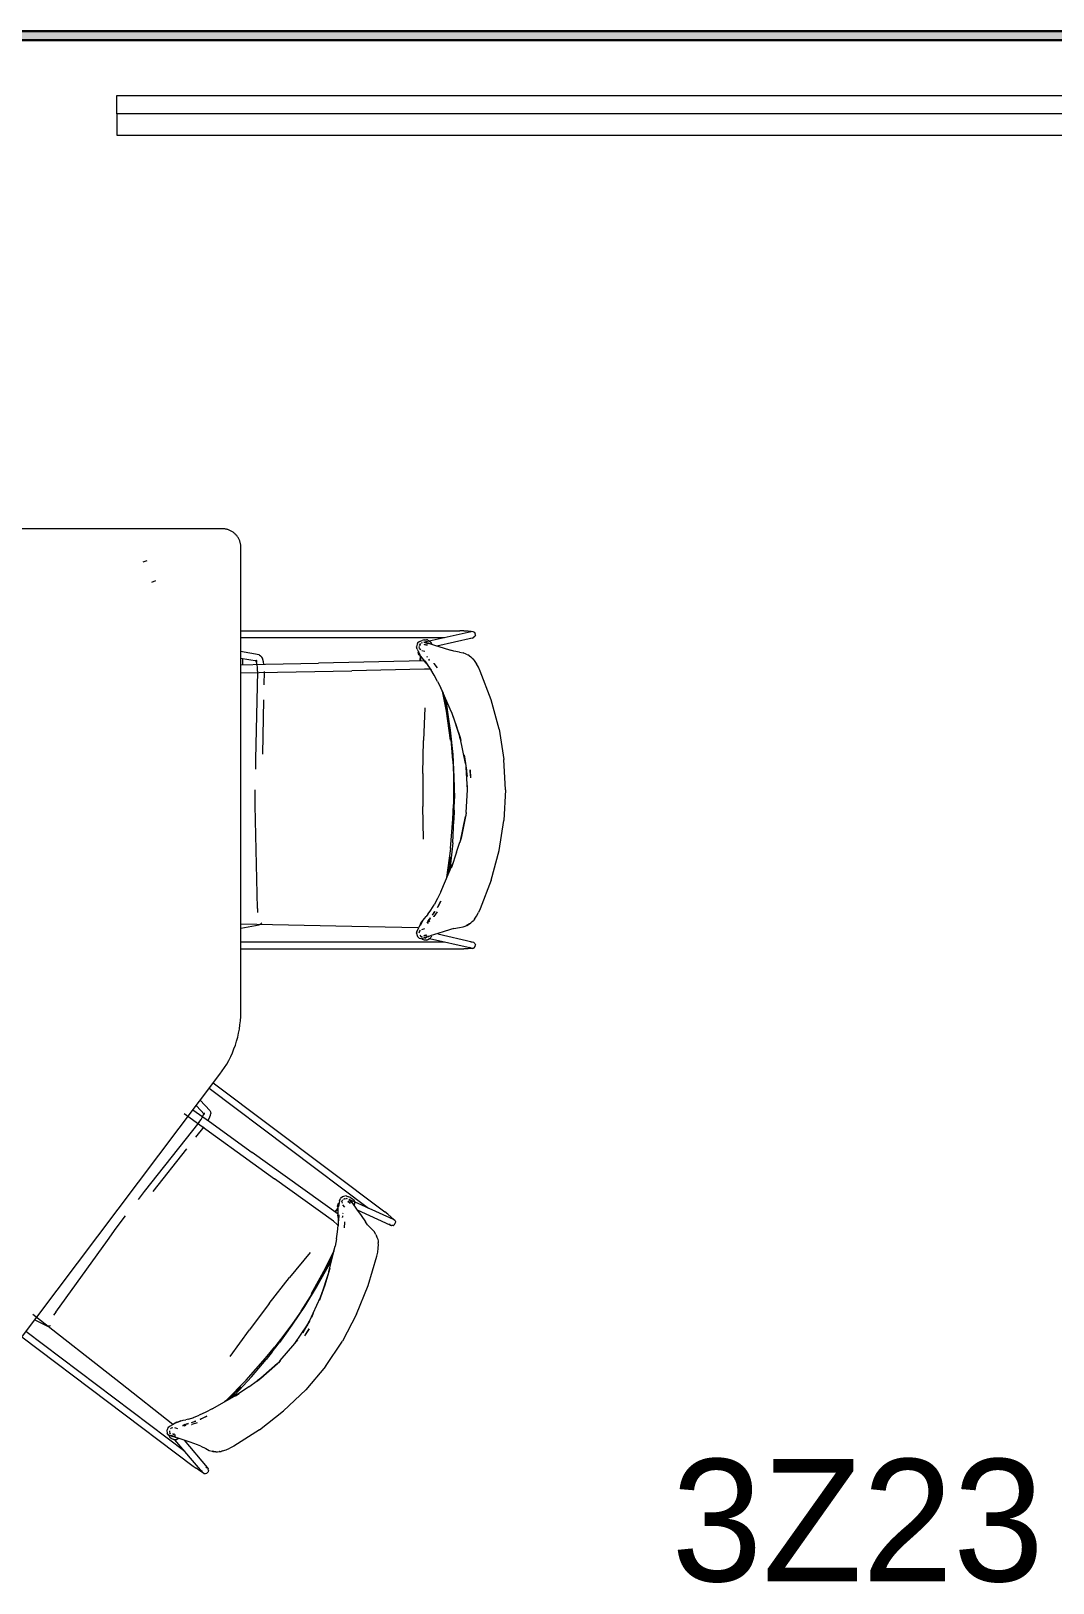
# Model space of a CAD drawing. Header units: millimetres. Extents: x 155927 to 317870, y -36033 to 97293.
# Drawn here: x 164699 to 166372, y 18465 to 21006 of the extents above; entities that cross this region are included whole.
import ezdxf

# ---------------------------------------------------------------- set-up
doc = ezdxf.new("R2010")
doc.units = ezdxf.units.MM
doc.header["$MEASUREMENT"] = 0
for name, color, linetype, lineweight in [('A-AREA-IDEN', 7, 'CONTINUOUS', 9), ('A-WALL', 7, 'CONTINUOUS', 9), ('A-WALL-PATT', 7, 'CONTINUOUS', 9), ('G-IMPT', 8, 'CONTINUOUS', 9), ('I-FURN', 8, 'CONTINUOUS', 9), ('I-WALL', 7, 'CONTINUOUS', 9)]:
    doc.layers.add(name, color=color, linetype=linetype, lineweight=lineweight)
doc.styles.add('Century Gothic', font='GOTHIC.TTF', dxfattribs={"height": 200})

msp = doc.modelspace()

# ---------------------------------------------------------------- hatches: boundary and pattern name
at = {"layer": 'A-WALL-PATT'}
msp.add_hatch(color=256, dxfattribs=at).paths.add_polyline_path([(169268.8, 20990.6), (169283.8, 20990.6), (169283.8, 21005.6), (162752.8, 21005.6), (162752.8, 20990.6), (169104.9, 20990.6)], flags=0)

# ---------------------------------------------------------------- linework, layer by layer
at = {"layer": 'A-WALL', "lineweight": 30}
msp.add_line((166348.8, 21005.6), (166470.8, 21005.6), dxfattribs=at)
at = {"layer": 'G-IMPT'}
for p, q in [((165042.3, 20023.5), (165400.9, 20023.5)), ((165407.2, 20023.5), (165400.9, 20023.5)), ((165407.2, 20023.5), (165414.4, 20023.3)), ((165414.4, 20023.3), (165419.6, 20023)), ((165042.3, 20012.6), (165375.8, 20012.6)), ((165331.1, 20001.7), (165330, 19997.5)), ((165331.6, 20003.1), (165331.1, 20001.7)), ((165334.7, 20006.3), (165331.6, 20003.1)), ((165334.2, 19997.8), (165334.3, 19997.2)), ((165334.7, 20006.3), (165339, 20007.7)), ((165335.9, 20001.3), (165334.8, 19999.7)), ((165334.8, 19999.7), (165335.5, 20000.8)), ((165334.9, 20000.3), (165337.1, 20002.9)), ((165335.9, 20001.3), (165335.5, 20000.8)), ((165339.4, 20004), (165337.7, 20003.2)), ((165338.9, 20003.7), (165337.7, 20003.2)), ((165342.2, 20008.7), (165339, 20007.7)), ((165349.4, 20003.3), (165341.9, 20005)), ((165341.9, 20005), (165350.1, 20003)), ((165342, 20001.9), (165344.1, 20000.9)), ((165342, 20001.9), (165347.5, 20000.3)), ((165342.2, 20008.7), (165346.3, 20008.9)), ((165343, 20005.2), (165344.9, 20005.7)), ((165346.5, 20004.1), (165343.3, 20005.6)), ((165345.4, 20004.3), (165343.3, 20005.6)), ((165344.3, 20000.6), (165343.3, 20001.6)), ((165343.3, 20001.6), (165344.1, 20000.9)), ((165344.3, 20000.6), (165343.7, 20001.3)), ((165346.5, 20004.1), (165344.2, 20004.9)), ((165344.2, 20004.9), (165350.1, 20003)), ((165345.4, 20004.3), (165345.8, 20003.8)), ((165345.8, 20005.9), (165419.3, 20022.4)), ((165347.9, 20008.6), (165346.3, 20008.9)), ((165347.8, 20001.1), (165347.1, 20002.5)), ((165347.9, 20008.6), (165348.2, 20008.5)), ((165348.2, 20008.5), (165351.1, 20007.1)), ((165349.4, 20003.3), (165361.2, 19999.4)), ((165351.4, 20006.9), (165351.1, 20007.1)), ((165351.4, 20006.9), (165353.2, 20005)), ((165354.4, 20002.6), (165353.2, 20005)), ((165353.3, 20004.8), (165353.2, 20005)), ((165354.4, 20002.5), (165353.2, 20005)), ((165353.3, 20004.8), (165354.4, 20002.5)), ((165354.4, 20002.6), (165354.4, 20002.5)), ((165361.2, 19999.4), (165373.6, 19995.5)), ((165420.9, 20011.6), (165363.3, 19998.7)), ((165419.3, 20022.4), (165417.2, 20021.4)), ((165417.4, 20021.6), (165417.2, 20021.4)), ((165418.6, 20012.3), (165421.1, 20011.8)), ((165418.8, 20012.2), (165421.1, 20011.8)), ((165419.6, 20023), (165422, 20022.7)), ((165420.9, 20011.6), (165423.4, 20012.4)), ((165422, 20022.7), (165424.4, 20021.5)), ((165425.2, 20014.2), (165423.4, 20012.4)), ((165423.4, 20012.4), (165423.7, 20012.7)), ((165424.4, 20021.5), (165425.9, 20019.3)), ((165425.2, 20014.2), (165425.5, 20014.5)), ((165426.2, 20016.7), (165425.5, 20014.5)), ((165426.2, 20016.7), (165425.9, 20019.3)), ((165072.5, 19984.1), (165042, 19989.5)), ((165069.3, 19973.7), (165042, 19978.4)), ((165044.9, 19977.9), (165044.9, 19967.8)), ((165068.7, 19970.7), (165067.2, 19975.3)), ((165067.2, 19975.3), (165068.6, 19973.4)), ((165069.3, 19973.7), (165067.3, 19974.6)), ((165067.3, 19974.6), (165068.6, 19973.4)), ((165072.5, 19984.1), (165074.6, 19982.7)), ((165074.6, 19982.7), (165076.6, 19980.7)), ((165077.6, 19978.6), (165076.6, 19980.7)), ((165079.4, 19973), (165077.6, 19978.6)), ((165080, 19968.9), (165079.4, 19973)), ((165342.3, 19974.7), (165169.4, 19970.8)), ((165330.8, 19993.5), (165330, 19997.5)), ((165330.8, 19993.5), (165335.2, 19985)), ((165336.4, 19982.2), (165334.2, 19987)), ((165334.2, 19987), (165335.2, 19985)), ((165334.7, 19995.2), (165334.3, 19997.2)), ((165335, 19994.7), (165334.7, 19995.2)), ((165335, 19994.7), (165336.7, 19992.8)), ((165335.9, 19974.5), (165336.2, 19982.6)), ((165336.7, 19981.8), (165336.3, 19975.6)), ((165336.7, 19981.8), (165336.3, 19974.5)), ((165336.4, 19982.2), (165338.4, 19979.1)), ((165338.4, 19979.1), (165342.7, 19973.7)), ((165338.6, 19991.4), (165343.4, 19990.1)), ((165345.6, 19970.5), (165342.7, 19973.7)), ((165343.5, 19974.5), (165348.6, 19966.7)), ((165343.5, 19974.5), (165349.1, 19966.2)), ((165347.8, 19980.1), (165347.3, 19981.5)), ((165349.5, 19976.9), (165350.6, 19975.3)), ((165351, 19974.7), (165350.6, 19975.3)), ((165373.6, 19995.5), (165385.6, 19991.7)), ((165391.2, 19990), (165385.6, 19991.7)), ((165400.5, 19988.4), (165391.2, 19990)), ((165400.5, 19988.4), (165406.5, 19987.3)), ((165411.4, 19985.5), (165406.5, 19987.3)), ((165411.4, 19985.5), (165413.7, 19984.3)), ((165416.3, 19982.8), (165413.7, 19984.3)), ((165416.7, 19982.5), (165416.3, 19982.8)), ((165416.7, 19982.5), (165418.6, 19981)), ((165418.6, 19981), (165421.1, 19978.8)), ((165421.1, 19978.8), (165422.9, 19976.9)), ((165424.7, 19974.8), (165422.9, 19976.9)), ((165428, 19970), (165424.7, 19974.8)), ((165042, 19968.1), (165082.9, 19969)), ((165042, 19954.7), (165224, 19958.3)), ((165069.8, 19957.4), (165066.6, 19813.2)), ((165069.9, 19957.1), (165066.6, 19813.2)), ((165069.6, 19963.8), (165068.7, 19970.7)), ((165069.8, 19957.4), (165069.6, 19963.8)), ((165080.7, 19957), (165080.2, 19934.9)), ((165082.9, 19969), (165169.4, 19970.8)), ((165342.9, 19961), (165224, 19958.3)), ((165351.2, 19960.6), (165342.9, 19961)), ((165345.6, 19970.5), (165349.1, 19966.2)), ((165348.6, 19966.7), (165354.1, 19959.4)), ((165354.1, 19959.9), (165351.2, 19960.6)), ((165358.9, 19951.2), (165353.6, 19960.1)), ((165354.1, 19959.4), (165353.6, 19960.1)), ((165358, 19970.8), (165358.3, 19970.3)), ((165358.3, 19970.3), (165363.6, 19963)), ((165364.4, 19940.7), (165358.9, 19951.2)), ((165428, 19970), (165428.2, 19969.7)), ((165431.4, 19964.1), (165428.2, 19969.7)), ((165434.2, 19957.7), (165431.4, 19964.1)), ((165451.9, 19910.8), (165434.2, 19957.7)), ((165364.4, 19940.7), (165369.6, 19930.1)), ((165373.8, 19920.8), (165369.6, 19930.1)), ((165373.8, 19920.8), (165369.7, 19930.2)), ((165386.9, 19890.2), (165369.7, 19930.2)), ((165373.2, 19922.1), (165379, 19891.9)), ((165379, 19891.8), (165373.2, 19922)), ((165079.6, 19910.5), (165077.6, 19821.6)), ((165343.3, 19897.3), (165341.2, 19844)), ((165379.1, 19900), (165376.2, 19915.1)), ((165379.2, 19906.3), (165378.6, 19909.5)), ((165379.1, 19900), (165385, 19860.8)), ((165385.6, 19859), (165379.2, 19906.3)), ((165464.9, 19862.4), (165451.9, 19910.8)), ((165385.4, 19844.6), (165379, 19891.9)), ((165379, 19891.8), (165385.4, 19844.6)), ((165384.7, 19895.9), (165386.9, 19890.2)), ((165384.7, 19895.9), (165386.9, 19890.2)), ((165386.9, 19890.2), (165401.1, 19849)), ((165386.9, 19890.2), (165394.9, 19868.7)), ((165386.9, 19890.2), (165394.9, 19868.7)), ((165385, 19860.8), (165389.1, 19821.1)), ((165389.4, 19811.2), (165385.6, 19859)), ((165401.1, 19849), (165394.9, 19868.7)), ((165394.9, 19868.7), (165400.9, 19849)), ((165402.4, 19843.8), (165400.9, 19849)), ((165410.3, 19806.5), (165401.1, 19849)), ((165401.1, 19849), (165402.4, 19843.8)), ((165464.9, 19862.4), (165472.9, 19813)), ((165340.2, 19790.1), (165341.2, 19844)), ((165389.1, 19821.1), (165391.2, 19784)), ((165407.8, 19820.3), (165409.1, 19813.1)), ((165407.8, 19820.3), (165409.9, 19806.2)), ((165066.5, 19813.1), (165066.3, 19797.3)), ((165389.4, 19811.2), (165390.4, 19787.2)), ((165409.9, 19806.2), (165411.6, 19795.1)), ((165410.3, 19806.5), (165412.7, 19784.9)), ((165410.3, 19806.5), (165411.6, 19795.1)), ((165413.3, 19763.1), (165411, 19800.1)), ((165411, 19800.1), (165411.6, 19795.1)), ((165412.7, 19784.9), (165411.6, 19795.1)), ((165418.1, 19786), (165417.5, 19796.2)), ((165417.5, 19796.2), (165418.2, 19782.6)), ((165475.5, 19763.1), (165472.9, 19813)), ((165340.2, 19790.1), (165340.2, 19736.1)), ((165390.4, 19787.2), (165390.7, 19763.1)), ((165391.2, 19784), (165391.6, 19767.7)), ((165413.3, 19763.1), (165413.2, 19770.5)), ((165413.3, 19763.1), (165413.2, 19770.5)), ((165066.1, 19738), (165065.9, 19763.1)), ((165390.7, 19763.1), (165390.4, 19739)), ((165391.6, 19767.7), (165392, 19748.9)), ((165391.6, 19730), (165392, 19748.9)), ((165410.9, 19726.2), (165413.3, 19763.1)), ((165475.5, 19763.1), (165472.9, 19713.2)), ((165066.5, 19713.1), (165066.1, 19738)), ((165341.2, 19682.2), (165340.2, 19736.1)), ((165389.4, 19715), (165390.4, 19739)), ((165391.6, 19730), (165391.2, 19713.7)), ((165401.1, 19677.2), (165410.3, 19719.7)), ((165409.9, 19719.8), (165402.9, 19684.3)), ((165402.9, 19684.3), (165410.3, 19719.7)), ((165411, 19726.1), (165409.9, 19719.8)), ((165410.9, 19726.2), (165410.4, 19720.8)), ((165411, 19726.1), (165410.6, 19722.7)), ((165069.8, 19568.8), (165066.5, 19713.1)), ((165385.6, 19667.2), (165389.4, 19715)), ((165389.1, 19676.7), (165391.2, 19713.7)), ((165464.9, 19663.8), (165472.9, 19713.2)), ((165389.1, 19676.7), (165385, 19636.9)), ((165395.5, 19661.1), (165400.7, 19677.3)), ((165402.9, 19684.3), (165400.7, 19677.3)), ((165401.1, 19677.2), (165402.9, 19684.3)), ((165369.6, 19596.1), (165389.5, 19642.5)), ((165385.6, 19667.2), (165379.2, 19619.9)), ((165381.4, 19623.5), (165385.4, 19653.1)), ((165381.4, 19623.4), (165385.4, 19653.1)), ((165395.5, 19661.1), (165386.9, 19636)), ((165386.9, 19636), (165389.5, 19642.5)), ((165451.9, 19615.4), (165464.9, 19663.8)), ((165379.2, 19619.9), (165378.7, 19617.2)), ((165383.9, 19629.3), (165385, 19636.9)), ((165369.6, 19596.1), (165364.4, 19585.5)), ((165451.9, 19615.4), (165434.3, 19568.6)), ((165069.8, 19568.8), (165069.6, 19562.4)), ((165348.6, 19559.5), (165354.1, 19566.8)), ((165353.6, 19566.1), (165358.9, 19575)), ((165353.6, 19566.1), (165354.1, 19566.8)), ((165364.4, 19585.5), (165358.9, 19575)), ((165364.1, 19570.7), (165369.6, 19581.1)), ((165364.1, 19570.7), (165364.6, 19571.6)), ((165369.6, 19581.1), (165364.6, 19571.6)), ((165434.3, 19568.6), (165431.4, 19562.1)), ((165224, 19539.4), (165042.2, 19543.1)), ((165042.2, 19536.8), (165072.5, 19542)), ((165074.6, 19543.5), (165072.5, 19542)), ((165076.6, 19545.5), (165074.6, 19543.5)), ((165336.4, 19544), (165333.9, 19537.9)), ((165340.5, 19549.5), (165335.7, 19541.2)), ((165338.2, 19545.8), (165335.7, 19541.2)), ((165336.4, 19544), (165338.4, 19547.1)), ((165338.2, 19545.8), (165340.5, 19549.5)), ((165338.4, 19547.1), (165342.7, 19552.5)), ((165342.7, 19552.5), (165345.6, 19555.7)), ((165348.6, 19559.5), (165345.6, 19555.7)), ((165347.6, 19545.6), (165349.5, 19549.3)), ((165349.2, 19548.8), (165347.6, 19545.6)), ((165348.5, 19545.2), (165347.7, 19544)), ((165349.2, 19548.8), (165351, 19551.5)), ((165349.2, 19548.8), (165350.6, 19550.9)), ((165349.2, 19548.8), (165349.5, 19549.3)), ((165349.3, 19546.4), (165351.5, 19548.8)), ((165350.6, 19550.9), (165351, 19551.5)), ((165350.8, 19550.6), (165352.9, 19553.7)), ((165352.5, 19553.1), (165350.8, 19550.6)), ((165352.5, 19553.1), (165352.9, 19553.7)), ((165356.1, 19557.9), (165360.1, 19563.8)), ((165356.1, 19557.9), (165358.8, 19561.9)), ((165358, 19555.4), (165358.3, 19555.9)), ((165363.6, 19563.2), (165358.3, 19555.9)), ((165360.1, 19563.8), (165358.8, 19561.9)), ((165406.5, 19538.9), (165411.4, 19540.7)), ((165416.7, 19543.7), (165411.4, 19540.7)), ((165413.7, 19541.9), (165411.4, 19540.7)), ((165412.4, 19541.3), (165411.4, 19540.7)), ((165412.4, 19541.3), (165416.7, 19543.7)), ((165416.3, 19543.4), (165413.7, 19541.9)), ((165416.7, 19543.7), (165416.3, 19543.4)), ((165416.7, 19543.7), (165418.6, 19545.2)), ((165418.6, 19545.2), (165420.5, 19546.9)), ((165421.1, 19547.4), (165420.5, 19546.9)), ((165421.1, 19547.4), (165422.9, 19549.3)), ((165424.7, 19551.4), (165422.9, 19549.3)), ((165424.7, 19551.4), (165428, 19556.2)), ((165428.2, 19556.5), (165428, 19556.2)), ((165428.2, 19556.5), (165431.4, 19562.1)), ((165333.4, 19537), (165224, 19539.4)), ((165330, 19528.7), (165331.2, 19532.3)), ((165330, 19528.7), (165331.1, 19524.5)), ((165330.4, 19527.3), (165331.2, 19532.3)), ((165330.4, 19527.3), (165330.9, 19531.9)), ((165330.9, 19531.9), (165333.9, 19537.9)), ((165331.1, 19524.5), (165331.6, 19523.1)), ((165331.6, 19523.1), (165334.7, 19519.9)), ((165334.4, 19529), (165334.6, 19530.6)), ((165335, 19531.5), (165334.6, 19530.6)), ((165339, 19518.5), (165334.7, 19519.9)), ((165335, 19531.5), (165336.5, 19533.2)), ((165335.2, 19525.5), (165337.2, 19523.2)), ((165339, 19522.5), (165337.7, 19522.9)), ((165337.7, 19522.9), (165339.3, 19522.2)), ((165338.6, 19534.7), (165343.4, 19536.1)), ((165338.6, 19519.7), (165346.5, 19522.1)), ((165338.6, 19519.7), (165344.2, 19521.3)), ((165339, 19518.5), (165342.2, 19517.5)), ((165341.9, 19521.2), (165350.1, 19523.2)), ((165341.9, 19521.2), (165348.8, 19522.9)), ((165342, 19524.3), (165347.5, 19525.9)), ((165342, 19524.3), (165344.4, 19525.6)), ((165342.2, 19517.5), (165345, 19517.4)), ((165344.9, 19520.5), (165343, 19521)), ((165343.3, 19524.6), (165344.7, 19526)), ((165343.3, 19524.6), (165344.4, 19525.6)), ((165343.3, 19520.6), (165346.5, 19522.1)), ((165343.3, 19520.6), (165345.4, 19521.9)), ((165344.7, 19526), (165343.8, 19525)), ((165344.2, 19521.3), (165352.5, 19523.9)), ((165345, 19517.4), (165346.3, 19517.3)), ((165345.4, 19521.9), (165347.1, 19523.7)), ((165347.9, 19517.6), (165346.3, 19517.3)), ((165347.9, 19517.6), (165351.4, 19519.3)), ((165347.9, 19517.6), (165351.1, 19519.1)), ((165347.9, 19517.6), (165348.2, 19517.7)), ((165351.4, 19519.3), (165348.2, 19517.7)), ((165350.1, 19523.2), (165348.8, 19522.9)), ((165351.1, 19519.1), (165353.2, 19521.2)), ((165352.9, 19520.9), (165351.1, 19519.1)), ((165351.4, 19519.3), (165351.1, 19519.1)), ((165419.3, 19503.8), (165351.1, 19519.1)), ((165352.9, 19520.9), (165351.4, 19519.3)), ((165373.6, 19530.7), (165352.5, 19523.9)), ((165353.3, 19521.4), (165353.2, 19521.2)), ((165354.4, 19523.6), (165353.3, 19521.4)), ((165354.4, 19523.6), (165354.4, 19523.7)), ((165364.6, 19527.2), (165420.9, 19514.6)), ((165385.6, 19534.5), (165373.6, 19530.7)), ((165391.2, 19536.2), (165385.6, 19534.5)), ((165391.2, 19536.2), (165400.4, 19537.8)), ((165400.4, 19537.8), (165406.5, 19538.9)), ((165375.8, 19513.6), (165042.2, 19513.6)), ((165042.2, 19502.7), (165400.9, 19502.7)), ((165400.9, 19502.7), (165407.2, 19502.7)), ((165414.4, 19502.9), (165407.2, 19502.7)), ((165419.6, 19503.2), (165414.4, 19502.9)), ((165419.3, 19503.8), (165417.2, 19504.8)), ((165417.2, 19504.8), (165417.4, 19504.6)), ((165418.6, 19513.9), (165421.1, 19514.4)), ((165418.8, 19514), (165421.1, 19514.4)), ((165422, 19503.5), (165419.6, 19503.2)), ((165420.9, 19514.6), (165423.4, 19513.8)), ((165422, 19503.5), (165424.4, 19504.7)), ((165423.4, 19513.8), (165423.7, 19513.5)), ((165425.5, 19511.7), (165423.7, 19513.5)), ((165424.4, 19504.7), (165425.9, 19506.9)), ((165425.5, 19511.7), (165426.2, 19509.5)), ((165425.9, 19506.9), (165426.2, 19509.5)), ((164990.7, 19274.8), (165251.2, 19078.5)), ((164997.2, 19283.5), (165277.8, 19072.1)), ((164964, 19239.4), (164991, 19220)), ((164983, 19231.8), (164969.9, 19245.8)), ((164991.8, 19238.3), (164975.9, 19255.3)), ((164991.8, 19238.3), (164992.6, 19235.8)), ((164992.6, 19235.8), (164993.1, 19233.1)), ((164973.6, 19218.5), (164884.3, 19105.3)), ((164973.5, 19218.3), (164884.3, 19105.3)), ((164949.7, 19233.1), (165097.3, 19126.5)), ((164982, 19211.7), (164968.3, 19194.3)), ((164973.6, 19218.5), (164977.3, 19223.7)), ((164977.3, 19223.7), (164980.7, 19229.8)), ((164980.7, 19229.8), (164982.3, 19234.4)), ((164983, 19231.8), (164982, 19233.8)), ((164982, 19233.8), (164982.3, 19232)), ((164982.3, 19234.4), (164982.3, 19232)), ((164988.5, 19221.4), (164990.7, 19225.3)), ((164990.7, 19225.3), (164992.6, 19230.8)), ((164991, 19220), (165061.2, 19169.4)), ((164992.6, 19230.8), (164993.1, 19233.1)), ((164953.2, 19175.2), (164898.1, 19105.4)), ((165201.6, 19068.3), (165061.2, 19169.4)), ((165193.8, 19057.1), (165097.3, 19126.5)), ((164884.1, 19105.3), (164874.2, 19092.5)), ((165201.4, 19077.9), (165202.6, 19083.1)), ((165203.7, 19090.3), (165202.2, 19080.9)), ((165202.6, 19083.1), (165202.2, 19080.9)), ((165203.7, 19090.3), (165205.5, 19094)), ((165209, 19096.7), (165205.5, 19094)), ((165207.8, 19088.7), (165207.9, 19089.3)), ((165207.8, 19088.7), (165208.1, 19086.2)), ((165207.9, 19089.3), (165208.8, 19091.1)), ((165209, 19091.7), (165208.8, 19091.1)), ((165208.8, 19083.9), (165211.8, 19080)), ((165210.2, 19097.5), (165209, 19096.7)), ((165214.6, 19098.2), (165210.2, 19097.5)), ((165212.5, 19093.5), (165210.7, 19092.9)), ((165210.7, 19092.9), (165211.9, 19093.3)), ((165211.1, 19093.3), (165214.5, 19094.1)), ((165212.5, 19093.5), (165211.9, 19093.3)), ((165214.6, 19098.2), (165218.8, 19096.7)), ((165216.4, 19093.6), (165215.1, 19093.9)), ((165217, 19093.6), (165215.1, 19093.9)), ((165217.7, 19090.3), (165218.8, 19088.2)), ((165217.7, 19090.3), (165221.2, 19085.7)), ((165218.8, 19087.8), (165218.6, 19089.3)), ((165218.6, 19089.3), (165218.8, 19088.2)), ((165222, 19095.6), (165218.8, 19096.7)), ((165218.8, 19087.8), (165218.8, 19088.8)), ((165224.5, 19086.9), (165219.6, 19092.8)), ((165219.6, 19092.8), (165224.9, 19086.3)), ((165220.5, 19092.4), (165222.3, 19091.5)), ((165222.7, 19089.3), (165221, 19092.5)), ((165221.9, 19090.2), (165221, 19092.5)), ((165222.7, 19089.3), (165221.3, 19091.3)), ((165221.3, 19091.3), (165224.9, 19086.3)), ((165221.9, 19090.2), (165222.1, 19088.2)), ((165222, 19095.6), (165225.4, 19093.3)), ((165223.2, 19091.1), (165291.9, 19060.1)), ((165224.5, 19086.9), (165231.6, 19076.8)), ((165226.5, 19092.1), (165225.4, 19093.3)), ((165226.5, 19092.1), (165226.7, 19091.8)), ((165226.7, 19091.8), (165228.2, 19089)), ((165228, 19083.3), (165228.6, 19086)), ((165228.6, 19085.8), (165228, 19083.3)), ((165228.1, 19083.4), (165228, 19083.3)), ((165228.1, 19083.4), (165228.6, 19086)), ((165228.3, 19088.7), (165228.2, 19089)), ((165228.3, 19088.7), (165228.6, 19086)), ((165228.6, 19085.8), (165228.6, 19086)), ((164838.6, 19045.5), (164853.6, 19065.7)), ((165196.3, 19071.9), (165200.9, 19077.6)), ((165201.4, 19077.5), (165196.6, 19071.7)), ((165201.4, 19077.5), (165196.6, 19071.7)), ((165201.4, 19077.9), (165201.1, 19074.3)), ((165201.1, 19074.3), (165201.3, 19067.3)), ((165201.7, 19063), (165201.3, 19067.3)), ((165201.7, 19063), (165202, 19057.5)), ((165201.9, 19058.2), (165201.8, 19049.1)), ((165202.5, 19067.5), (165201.9, 19058.2)), ((165202.5, 19067.5), (165202, 19057.5)), ((165208.5, 19063.2), (165208.6, 19063.8)), ((165208.7, 19065.7), (165208.6, 19063.8)), ((165209.2, 19069.3), (165209.7, 19070.8)), ((165231.6, 19076.8), (165239.2, 19066.2)), ((165286.6, 19050.5), (165233.1, 19074.8)), ((165239.2, 19066.2), (165246.4, 19055.9)), ((165282.8, 19068.3), (165277.8, 19072.1)), ((165282.8, 19068.3), (165288.4, 19063.8)), ((165288.4, 19063.8), (165292.4, 19060.5)), ((165291.9, 19060.1), (165289.5, 19060.6)), ((165289.8, 19060.6), (165289.5, 19060.6)), ((165292.4, 19060.5), (165294.2, 19058.7)), ((165294.2, 19058.7), (165295.3, 19056.3)), ((164824, 19025.4), (164838.6, 19045.5)), ((165200.3, 19051.7), (165193.8, 19057.1)), ((165198.8, 19028), (165200.7, 19039.6)), ((165202.2, 19049.4), (165200.3, 19051.7)), ((165200.7, 19039.6), (165201.8, 19050)), ((165201.8, 19049.1), (165201.8, 19050)), ((165211.8, 19055.2), (165211.6, 19046.2)), ((165211.8, 19055.8), (165211.8, 19055.2)), ((165249.9, 19051.2), (165246.4, 19055.9)), ((165256.3, 19044.3), (165249.9, 19051.2)), ((165256.3, 19044.3), (165260.5, 19039.8)), ((165263.3, 19035.4), (165260.5, 19039.8)), ((165263.3, 19035.4), (165264.4, 19033.1)), ((165265.5, 19030.3), (165264.4, 19033.1)), ((165285.2, 19052.5), (165286.9, 19050.6)), ((165285.3, 19052.3), (165286.9, 19050.6)), ((165286.6, 19050.5), (165289.1, 19049.7)), ((165291.6, 19050.1), (165289.1, 19049.7)), ((165289.1, 19049.7), (165289.5, 19049.7)), ((165291.6, 19050.1), (165292, 19050.1)), ((165293.9, 19051.4), (165292, 19050.1)), ((165293.9, 19051.4), (165295.2, 19053.7)), ((165295.3, 19056.3), (165295.2, 19053.7)), ((164739.7, 18908.2), (164824, 19025.4)), ((165181, 18980.1), (165194.6, 19007.7)), ((165194.6, 19007.7), (165181.1, 18980.2)), ((165186.4, 18974), (165196.7, 19016.3)), ((165194.3, 19006.4), (165196.7, 19016.3)), ((165194.3, 19006.4), (165196.6, 19016.3)), ((165198.8, 19028), (165196.6, 19016.3)), ((165265.7, 19029.9), (165265.5, 19030.3)), ((165265.7, 19029.9), (165266.4, 19027.4)), ((165266.4, 19027.4), (165267, 19024.2)), ((165266.4, 19006.3), (165267.2, 19012.6)), ((165267, 19024.2), (165267.3, 19021.6)), ((165267.2, 19013), (165267.5, 19018.9)), ((165267.2, 19013), (165267.2, 19012.6)), ((165267.5, 19018.9), (165267.3, 19021.6)), ((165155.8, 19005.9), (165122.1, 18964.7)), ((165166.6, 18950), (165190, 18991.6)), ((165186.1, 18986.5), (165167.2, 18951.7)), ((165186.1, 18986.5), (165192.8, 19000.4)), ((165190, 18991.6), (165191.4, 18994.5)), ((165250.7, 18951.4), (165264.8, 18999.5)), ((165264.8, 18999.5), (165266.4, 19006.3)), ((165088.9, 18922.2), (165122.1, 18964.7)), ((165157.8, 18938.6), (165181.1, 18980.2)), ((165181, 18980.1), (165157.8, 18938.6)), ((165186.4, 18974), (165172.9, 18932.6)), ((165186.4, 18974), (165179.8, 18952)), ((165186.3, 18974), (165179.8, 18952)), ((165188.1, 18979.9), (165186.3, 18974)), ((165188.1, 18979.9), (165186.4, 18974)), ((165140.9, 18909.5), (165166.6, 18950)), ((165167.2, 18951.7), (165146.6, 18917.5)), ((165154.7, 18893.1), (165172.9, 18932.6)), ((165170.9, 18927.6), (165172.7, 18932.7)), ((165172.9, 18932.6), (165170.9, 18927.6)), ((165179.8, 18952), (165172.7, 18932.7)), ((165172.9, 18932.6), (165179.8, 18952)), ((165231.9, 18904.9), (165250.7, 18951.4)), ((164739.7, 18908.2), (164735.8, 18903.2)), ((165088.9, 18922.2), (165056.4, 18879)), ((165146.6, 18917.5), (165125.9, 18886.6)), ((165140.9, 18909.5), (165127.2, 18889.7)), ((165161, 18905.6), (165154.2, 18893.1)), ((165161, 18905.6), (165157.9, 18899.4)), ((164845.2, 18791.9), (164702.2, 18904.3)), ((164705.3, 18895.7), (164725.8, 18885.2)), ((164728.3, 18885.1), (164725.8, 18885.2)), ((164731.1, 18885.5), (164728.3, 18885.1)), ((165127.2, 18889.7), (165112.9, 18870.3)), ((165125.9, 18886.6), (165116.4, 18873.4)), ((165131, 18856.6), (165151.4, 18887.5)), ((165154.7, 18893.1), (165143.6, 18874.4)), ((165143.6, 18874.4), (165148.9, 18883.3)), ((165154.3, 18880.5), (165146.7, 18869.3)), ((165148.6, 18872.1), (165154.3, 18880.5)), ((165154.7, 18893.1), (165148.9, 18883.3)), ((165154.2, 18893.1), (165148.9, 18883.3)), ((165151.4, 18887.5), (165148.9, 18883.3)), ((165231.9, 18904.9), (165208.6, 18860.6)), ((164684, 18867.4), (164964.4, 18656.1)), ((164950.9, 18679.9), (164690.3, 18876.3)), ((165024.7, 18835.4), (165056.4, 18879)), ((165093.7, 18843.3), (165105.4, 18858.1)), ((165112.9, 18870.3), (165098.2, 18851.2)), ((165116.4, 18873.4), (165105.4, 18858.1)), ((165106.8, 18828.6), (165131, 18856.7)), ((165131, 18856.6), (165135.4, 18862.7)), ((165131, 18856.7), (165135.4, 18862.7)), ((165180.7, 18819.2), (165208.6, 18860.6)), ((165051.1, 18796.7), (165082.9, 18832.6)), ((165059.7, 18802.2), (165083.6, 18830.5)), ((165082.9, 18832.6), (165098.2, 18851.2)), ((165093.7, 18843.3), (165083.6, 18830.5)), ((165069.5, 18795.4), (165102.5, 18823.8)), ((165102.2, 18824.1), (165075.3, 18799.9)), ((165075.3, 18799.9), (165102.5, 18823.8)), ((165106.9, 18828.5), (165102.2, 18824.1)), ((165106.9, 18828.5), (165103.3, 18824.6)), ((165106.8, 18828.6), (165104, 18825.5)), ((165180.7, 18819.2), (165148.6, 18780.9)), ((164931.1, 18724.1), (164845.2, 18791.9)), ((165051.1, 18796.7), (165017.6, 18762.8)), ((165021.4, 18764.3), (165042.5, 18785.6)), ((165021.4, 18764.3), (165042.5, 18785.6)), ((165059.7, 18802.2), (165032.5, 18772.9)), ((165055.4, 18785.9), (165033.5, 18771)), ((165055.4, 18785.9), (165069.3, 18795.7)), ((165075.3, 18799.9), (165069.3, 18795.7)), ((165069.5, 18795.4), (165075.3, 18799.9)), ((165112.4, 18746.3), (165148.6, 18780.9)), ((164995.6, 18749.5), (165039.4, 18774.6)), ((165017.6, 18762.8), (165015.6, 18761)), ((165027, 18767.5), (165032.5, 18772.9)), ((165033.5, 18771), (165039.4, 18774.6)), ((164937.7, 18727.9), (164932.1, 18724.6)), ((164944.3, 18729.9), (164935.4, 18726.1)), ((164940.2, 18728.4), (164935.4, 18726.1)), ((164937.7, 18727.9), (164941.1, 18729.2)), ((164940.2, 18728.4), (164944.3, 18729.9)), ((164941.1, 18729.2), (164947.9, 18731)), ((164947.9, 18731), (164952.1, 18731.8)), ((164956.8, 18733), (164952.1, 18731.8)), ((164956.8, 18733), (164965.6, 18735.5)), ((164961.8, 18727.2), (164968.6, 18729.5)), ((164961.8, 18727.2), (164966.4, 18728.7)), ((164964.7, 18735.3), (164974.4, 18739.2)), ((164964.7, 18735.3), (164965.6, 18735.5)), ((164968.6, 18729.5), (164966.4, 18728.7)), ((164985, 18744.2), (164974.4, 18739.2)), ((164975.9, 18732.6), (164986.6, 18737.5)), ((164975.9, 18732.6), (164976.9, 18733)), ((164986.6, 18737.5), (164976.9, 18733)), ((164995.6, 18749.5), (164985, 18744.2)), ((165072.9, 18715.5), (165112.4, 18746.3)), ((164921.7, 18715.5), (164921.3, 18714.2)), ((164921.3, 18714.2), (164921.8, 18709.7)), ((164923.4, 18719.6), (164921.7, 18715.5)), ((164924.4, 18706), (164921.8, 18709.7)), ((164922.9, 18718.2), (164926.6, 18721.7)), ((164922.9, 18718.2), (164926.1, 18721.6)), ((164923.4, 18719.6), (164926.6, 18721.7)), ((164924.4, 18706), (164926.4, 18703.3)), ((164924.9, 18707.2), (164930.3, 18705.1)), ((164924.9, 18707.2), (164932.6, 18704.4)), ((164925.6, 18713.9), (164925.8, 18710.9)), ((164926.1, 18721.6), (164932.1, 18724.6)), ((164927.1, 18708.7), (164926.1, 18710.3)), ((164926.1, 18710.3), (164926.9, 18708.7)), ((164926.4, 18703.3), (164928.5, 18701.5)), ((164927.1, 18717.2), (164928.2, 18718.3)), ((164929.1, 18718.8), (164928.2, 18718.3)), ((164928.4, 18706.4), (164936.1, 18703.2)), ((164928.4, 18706.4), (164934.9, 18703.7)), ((164929.1, 18718.8), (164931.3, 18719.2)), ((164930.4, 18704.1), (164929.1, 18705.6)), ((164929.1, 18705.1), (164931.6, 18704.9)), ((164929.1, 18705.1), (164932.6, 18704.4)), ((164930.3, 18705.1), (164938.4, 18702.2)), ((164930.4, 18708.9), (164933, 18708.4)), ((164930.4, 18708.9), (164935.7, 18706.8)), ((164931.5, 18708.3), (164933.5, 18708.6)), ((164931.5, 18708.3), (164933, 18708.4)), ((164931.6, 18704.9), (164934, 18705.3)), ((164933.5, 18708.6), (164932.2, 18708.3)), ((164933.9, 18719.3), (164938.5, 18717.4)), ((164936.1, 18703.2), (164934.9, 18703.7)), ((164959.4, 18694.9), (164938.4, 18702.2)), ((164948.1, 18721.7), (164946.7, 18721.2)), ((164947.6, 18722.5), (164951.4, 18724.3)), ((164950.8, 18724), (164947.6, 18722.5)), ((164949.5, 18722.1), (164952.7, 18722.7)), ((164950.8, 18724), (164953.9, 18725.2)), ((164950.8, 18724), (164953.2, 18725)), ((164950.8, 18724), (164951.4, 18724.3)), ((164953.2, 18724.5), (164956.7, 18725.7)), ((164956, 18725.5), (164953.2, 18724.5)), ((164953.2, 18725), (164953.9, 18725.2)), ((164956, 18725.5), (164956.7, 18725.7)), ((164961.8, 18724.1), (164962.4, 18724.2)), ((164971, 18726.9), (164962.4, 18724.2)), ((165072.9, 18715.5), (165030.7, 18688.7)), ((164928.5, 18701.5), (164929.5, 18700.7)), ((164931, 18699.9), (164929.5, 18700.7)), ((164931, 18699.9), (164934.8, 18699.2)), ((164931, 18699.9), (164931.3, 18699.8)), ((164931, 18699.9), (164934.5, 18699.2)), ((164934.8, 18699.2), (164931.3, 18699.8)), ((164937, 18699.6), (164934.5, 18699.2)), ((164934.5, 18699.2), (164937.4, 18699.6)), ((164979.7, 18645.9), (164934.5, 18699.2)), ((164934.8, 18699.2), (164934.5, 18699.2)), ((164937, 18699.6), (164934.8, 18699.2)), ((164937.6, 18699.7), (164937.4, 18699.6)), ((164939.8, 18700.8), (164937.6, 18699.7)), ((164939.8, 18700.8), (164939.9, 18700.9)), ((164949.4, 18698.5), (164987.5, 18653.6)), ((164971.3, 18690.8), (164959.4, 18694.9)), ((164976.8, 18688.7), (164971.3, 18690.8)), ((164976.8, 18688.7), (164985.1, 18684.5)), ((164985.1, 18684.5), (164990.6, 18681.7)), ((164990.6, 18681.7), (164995.7, 18680.2)), ((164996.8, 18680), (164995.7, 18680.2)), ((165001.6, 18679.4), (164995.7, 18680.2)), ((164998.2, 18679.8), (164995.7, 18680.2)), ((164996.8, 18680), (165001.6, 18679.4)), ((165001.2, 18679.4), (164998.2, 18679.8)), ((165001.6, 18679.4), (165001.2, 18679.4)), ((165001.6, 18679.4), (165004.1, 18679.4)), ((165004.1, 18679.4), (165006.7, 18679.7)), ((165007.4, 18679.7), (165006.7, 18679.7)), ((165007.4, 18679.7), (165010, 18680.1)), ((165012.6, 18680.7), (165010, 18680.1)), ((165012.6, 18680.7), (165018.2, 18682.6)), ((165018.6, 18682.7), (165018.2, 18682.6)), ((165018.6, 18682.7), (165024.5, 18685.3)), ((165030.7, 18688.7), (165024.5, 18685.3)), ((164964.4, 18656.1), (164969.4, 18652.4)), ((164975.2, 18648.2), (164969.4, 18652.4)), ((164985.2, 18654.5), (164987.5, 18653.3)), ((164985.5, 18654.4), (164987.5, 18653.3)), ((164987.5, 18653.6), (164989, 18651.5)), ((164989, 18651.5), (164989.1, 18651.1)), ((164989.4, 18648.5), (164989.1, 18651.1)), ((164979.6, 18645.3), (164975.2, 18648.2)), ((164979.7, 18645.9), (164978.6, 18648)), ((164978.6, 18648), (164978.7, 18647.7)), ((164981.7, 18644.1), (164979.6, 18645.3)), ((164981.7, 18644.1), (164984.3, 18643.6)), ((164984.3, 18643.6), (164986.8, 18644.4)), ((164986.8, 18644.4), (164988.7, 18646.4)), ((164989.4, 18648.5), (164988.7, 18646.4))]:
    msp.add_line(p, q, dxfattribs=at)
at = {"layer": 'I-FURN'}
for p, q in [((164839.4, 20869.9), (164839.4, 20899.9)), ((164839.4, 20899.9), (167239.4, 20899.9)), ((167239.4, 20869.9), (164839.4, 20869.9)), ((167239.4, 20869.9), (164839.4, 20869.9)), ((164839.4, 20869.9), (164839.4, 20834.9)), ((164839.4, 20834.9), (167239.4, 20834.9)), ((165012.4, 20190.5), (164058.9, 20190.5)), ((165012.7, 20190.5), (165012.4, 20190.5)), ((165013.9, 20190.5), (165012.7, 20190.5)), ((165015.1, 20190.4), (165013.9, 20190.5)), ((165016.3, 20190.3), (165015.1, 20190.4)), ((165017.5, 20190.1), (165016.3, 20190.3)), ((165018.7, 20189.8), (165017.5, 20190.1)), ((165019.8, 20189.6), (165018.7, 20189.8)), ((165021, 20189.2), (165019.8, 20189.6)), ((165022.1, 20188.9), (165021, 20189.2)), ((165023.3, 20188.5), (165022.1, 20188.9)), ((165024.4, 20188), (165023.3, 20188.5)), ((165025.5, 20187.5), (165024.4, 20188)), ((165026.5, 20187), (165025.5, 20187.5)), ((165027.6, 20186.4), (165026.5, 20187)), ((165028.6, 20185.8), (165027.6, 20186.4)), ((165029.6, 20185.1), (165028.6, 20185.8)), ((165030.6, 20184.4), (165029.6, 20185.1)), ((165031.5, 20183.6), (165030.6, 20184.4)), ((165032.4, 20182.8), (165031.5, 20183.6)), ((165033.3, 20182), (165032.4, 20182.8)), ((165034.1, 20181.2), (165033.3, 20182)), ((165034.9, 20180.3), (165034.1, 20181.2)), ((165035.7, 20179.4), (165034.9, 20180.3)), ((165036.5, 20178.4), (165035.7, 20179.4)), ((165037.1, 20177.4), (165036.5, 20178.4)), ((165037.8, 20176.4), (165037.1, 20177.4)), ((165038.4, 20175.4), (165037.8, 20176.4)), ((165039, 20174.4), (165038.4, 20175.4)), ((165039.5, 20173.3), (165039, 20174.4)), ((165040, 20172.2), (165039.5, 20173.3)), ((165040.5, 20171.1), (165040, 20172.2)), ((165040.9, 20169.9), (165040.5, 20171.1)), ((165041.2, 20168.8), (165040.9, 20169.9)), ((165041.5, 20167.6), (165041.2, 20168.8)), ((165041.8, 20166.5), (165041.5, 20167.6)), ((165042, 20165.3), (165041.8, 20166.5)), ((165042.2, 20164.1), (165042, 20165.3)), ((165042.3, 20162.9), (165042.2, 20164.1)), ((165042.4, 20161.7), (165042.3, 20162.9)), ((165042.4, 20160.5), (165042.4, 20161.7)), ((165042.4, 19399.7), (165042.4, 20160.5)), ((164882.6, 20136.3), (164889.2, 20138.9)), ((164902.8, 20105.2), (164896.2, 20102.5)), ((165332.9, 19989.9), (165332.4, 19988.4)), ((165332.4, 19988.4), (165332.4, 19987.2)), ((165334.9, 19983.3), (165332.4, 19988.4)), ((165332.4, 19988.4), (165334, 19984.1)), ((165332.4, 19988.4), (165332.7, 19986.1)), ((165332.4, 19988.4), (165333.3, 19985)), ((165332.4, 19987.2), (165332.7, 19986.1)), ((165332.7, 19986.1), (165333.3, 19985)), ((165334, 19984.1), (165333.3, 19985)), ((165334.9, 19983.3), (165334, 19984.1)), ((165334.9, 19983.3), (165334.2, 19987.1)), ((165334.9, 19983.3), (165334.7, 19985.9)), ((165334.9, 19983.3), (165335, 19985.3)), ((165334.9, 19983.3), (165335.1, 19985)), ((165334.9, 19983.3), (165335.2, 19984.7)), ((165334.9, 19983.3), (165336.2, 19983.1)), ((165041.8, 19385.1), (165042.2, 19391.9)), ((165042.2, 19391.9), (165042.4, 19398.7)), ((165042.4, 19398.7), (165042.4, 19399.7)), ((165037.3, 19358.3), (165038.8, 19364.9)), ((165038.8, 19364.9), (165040.1, 19371.6)), ((165040.1, 19371.6), (165041, 19378.3)), ((165041, 19378.3), (165041.8, 19385.1)), ((165028.6, 19332.6), (165031.1, 19338.9)), ((165031.1, 19338.9), (165033.4, 19345.3)), ((165033.4, 19345.3), (165035.5, 19351.7)), ((165035.5, 19351.7), (165037.3, 19358.3)), ((165015.9, 19308.5), (165019.4, 19314.3)), ((165019.4, 19314.3), (165022.7, 19320.3)), ((165022.7, 19320.3), (165025.8, 19326.4)), ((165025.8, 19326.4), (165028.6, 19332.6)), ((164675.3, 18855.6), (165008.2, 19297.4)), ((165008.2, 19297.4), (165012.1, 19302.9)), ((165012.1, 19302.9), (165015.9, 19308.5)), ((165201.9, 19085.2), (165200.6, 19080.9)), ((165201.9, 19085.2), (165200.6, 19082.1)), ((165200.8, 19083.2), (165200.6, 19082.1)), ((165201.9, 19085.2), (165200.8, 19083.2)), ((165201.3, 19084.3), (165200.8, 19083.2)), ((165200.9, 19079.7), (165201.9, 19085.2)), ((165200.9, 19079.7), (165202.7, 19083.1)), ((165201.9, 19085.2), (165201.3, 19084.3)), ((165203.3, 19086.2), (165201.9, 19085.2)), ((165200.6, 19080.9), (165200.6, 19082.1)), ((165200.9, 19079.7), (165200.6, 19080.9)), ((165200.9, 19079.7), (165202.3, 19081.9)), ((165200.9, 19079.7), (165202.2, 19081.3)), ((165200.9, 19079.7), (165202.1, 19080.9))]:
    msp.add_line(p, q, dxfattribs=at)
at = {"layer": 'I-WALL', "lineweight": 30}
for p, q in [((169283.8, 21005.6), (162752.8, 21005.6)), ((162752.8, 20990.6), (169268.8, 20990.6))]:
    msp.add_line(p, q, dxfattribs=at)

# ---------------------------------------------------------------- texts
at = {"layer": 'A-AREA-IDEN', "style": 'Century Gothic'}
msp.add_text('3Z23', height=200, dxfattribs=at).set_placement((165747.2, 18467.4))

doc.saveas('drawing.dxf')
